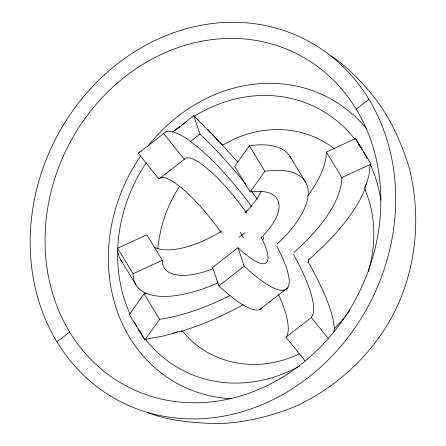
<?xml version="1.0" encoding="UTF-8"?>
<svg xmlns="http://www.w3.org/2000/svg" width="446" height="446" viewBox="0 0 446 446"><rect width="100%" height="100%" fill="white"/><g stroke="black" fill="none" stroke-linecap="round" stroke-linejoin="round"><path stroke-width="0.67" d="M334.037 331.802L334.143 329.126L344.005 318.149M368.245 271.792A120.353 104.966 -63.4 0 0 369.399 201.676L364.772 188.647L368.797 176.153L370.191 164.713L371.061 164.089L355.562 138.572L326.372 152.03A137.156 58.872 -31.3 0 1 307.857 195.677M299.194 353.784L296.2 355.328A120.353 104.966 -63.4 0 1 190.988 340.415L181.901 330.86L181.695 331.35L200.287 324.816A170.21 73.06 -31.3 0 0 243.181 304.757M364.516 187.922L366.534 183.295M365.207 189.026L359.303 201.163A170.21 73.06 -31.3 0 1 311.592 257.125L308.437 259.734M291.054 158.531A99.151 42.56 -31.3 0 0 249.398 145.753L234.663 166.453L250.161 191.964A66.103 28.371 -31.3 0 1 260.832 238.069M181.901 330.86L163.23 336.016L145.641 339.339L144.85 340.003L129.351 314.491L144.086 293.786A137.156 58.872 -31.3 0 0 146.706 293.39M144.85 340.003L159.579 319.297A137.156 58.872 -31.3 0 0 229.818 295.637M250.161 191.964L264.891 171.264L249.398 145.753M176.399 129.485L193.765 115.642L222.392 145.151L234.981 138.673A120.353 104.966 -63.4 0 1 334.349 148.708M174.592 130.784L179.409 126.803L172.596 132.1M221.288 232.862A66.103 15.526 52.1 0 0 158.966 179.036L138.316 153.318L163.671 133.599A99.151 23.287 52.1 0 1 251.544 206.459M190.247 141.666L199.959 134.112L193.765 115.642M158.966 179.036L184.321 159.317A66.103 15.526 52.1 0 1 246.649 213.143M56.977 341.898L69.66 332.036M356.226 109.186L368.909 99.324M238.889 237.411L244.826 232.795M261.027 236.865A66.103 15.526 52.1 0 1 238.008 247.697L212.647 267.416L218.841 285.886A99.151 23.287 52.1 0 0 262.209 307.623M218.841 285.886L244.202 266.167A99.151 23.287 52.1 0 0 276.615 245.835M259.812 309.502L287.57 287.904M304.925 360.792L285.998 337.215L311.353 317.496A137.156 32.212 52.1 0 0 293.535 254.404M181.494 125.192L186.484 121.775M194.239 116.462L196.402 114.979A147.403 128.554 -63.4 0 1 353.288 137.212L354.698 139.202L355.534 138.817M121.914 261.401A99.151 42.56 -31.3 0 1 117.621 248.227L146.812 234.769L162.311 260.28A66.103 28.371 -31.3 0 0 212.753 268.877M117.621 248.227L133.12 273.738L162.311 260.28M293.947 252.514A137.156 58.872 -31.3 0 0 341.87 177.541L371.061 164.089M173.907 333.09L177.653 331.707M129.351 314.491L129.719 314.419M147.23 412.349C169.497 421.286 193.575 422.769 217.28 423.7C243.895 422.975 270.086 416.581 294.728 406.685C338.52 386.61 375.565 351.66 396.416 308.052C416.982 264.389 421.102 213.55 408.937 166.949C400.954 141.638 390.021 117.025 373.296 96.213C361.059 80.994 347.35 66.956 331.244 55.806M194.545 116.406L198.916 120.688M201.832 123.542L204.262 125.917M207.663 129.245L210.506 132.25M212.396 134.246L218.083 140.25M219.973 142.252L236.14 160.387A170.21 39.973 52.1 0 1 237.913 162.467M311.353 317.496L328.563 338.927M163.671 133.599L184.321 159.317M216.293 138.684L218.785 141.834M358.294 144.147L362.286 149.644L355.562 138.572M141.287 333.313L138.121 328.931L143.35 337.037M145.641 339.339L147.052 341.324A147.403 128.554 -63.4 0 0 299.796 365.943M144.471 338.77L145.218 339.93M326.372 152.03L341.87 177.541M289.906 156.334L305.404 181.845M240.232 232.433L243.477 237.774M144.086 293.786L159.579 319.297M120.481 259.377L135.98 284.888M308.013 261.679L309.892 264.913A170.21 39.973 52.1 0 1 333.313 320.356L334.595 329.053M134.296 321.85L136.85 326.79M363.512 151.757L367.013 158.547M370.191 164.713L371.328 166.915A147.403 128.554 -63.4 0 1 380.912 200.209M130.143 313.822L129.006 311.62A147.403 128.554 -63.4 0 1 117.688 250.234M238.008 247.697L244.202 266.167M222.37 144.816L222.392 145.151M278.488 294.55A137.156 32.212 52.1 0 1 285.998 337.215M199.959 134.112A137.156 32.212 52.1 0 1 245.462 183.875M251.444 191.457A137.156 32.212 52.1 0 1 257.303 199.133M117.766 248.143A147.403 128.554 -63.4 0 1 146.4 162.623M349.692 310.488A120.353 104.966 -63.4 0 1 344.423 317.619M157.845 248.751A120.353 104.966 -63.4 0 1 179.576 186.344M147.581 146.539A161.714 141.036 -63.4 0 1 366.913 129.117M231.418 398.702A161.714 141.036 -63.4 0 1 118.101 313.605A161.714 141.036 -63.4 0 1 140.724 155.844M138.316 153.318A99.151 23.287 52.1 0 1 140.713 151.445M264.891 171.264A99.151 42.56 -31.3 0 1 277.1 244.051M217.67 282.926A99.151 42.56 -31.3 0 1 133.12 273.738M261.033 191.328A66.103 28.371 -31.3 0 1 244.871 213.01M221.69 231.017A66.103 28.371 -31.3 0 1 154.472 247.296M308.972 258.886A24.786 21.62 -63.4 0 1 308.147 262.655M263.77 236.915A24.786 21.62 -63.4 0 1 263.224 239.424M220.19 232.031A24.786 21.62 -63.4 0 1 220.491 230.783M245.947 210.986A24.786 21.62 -63.4 0 1 247.084 211.114M281.052 378.069A186.735 162.851 -63.4 0 0 311.81 62.507A186.735 162.851 -63.4 0 0 45.966 221.261A186.735 162.851 -63.4 0 0 281.052 378.069M287.079 392.001A203.259 177.268 -63.4 0 0 320.562 48.514A203.259 177.268 -63.4 0 0 31.187 221.316A203.259 177.268 -63.4 0 0 287.079 392.001"/></g></svg>
